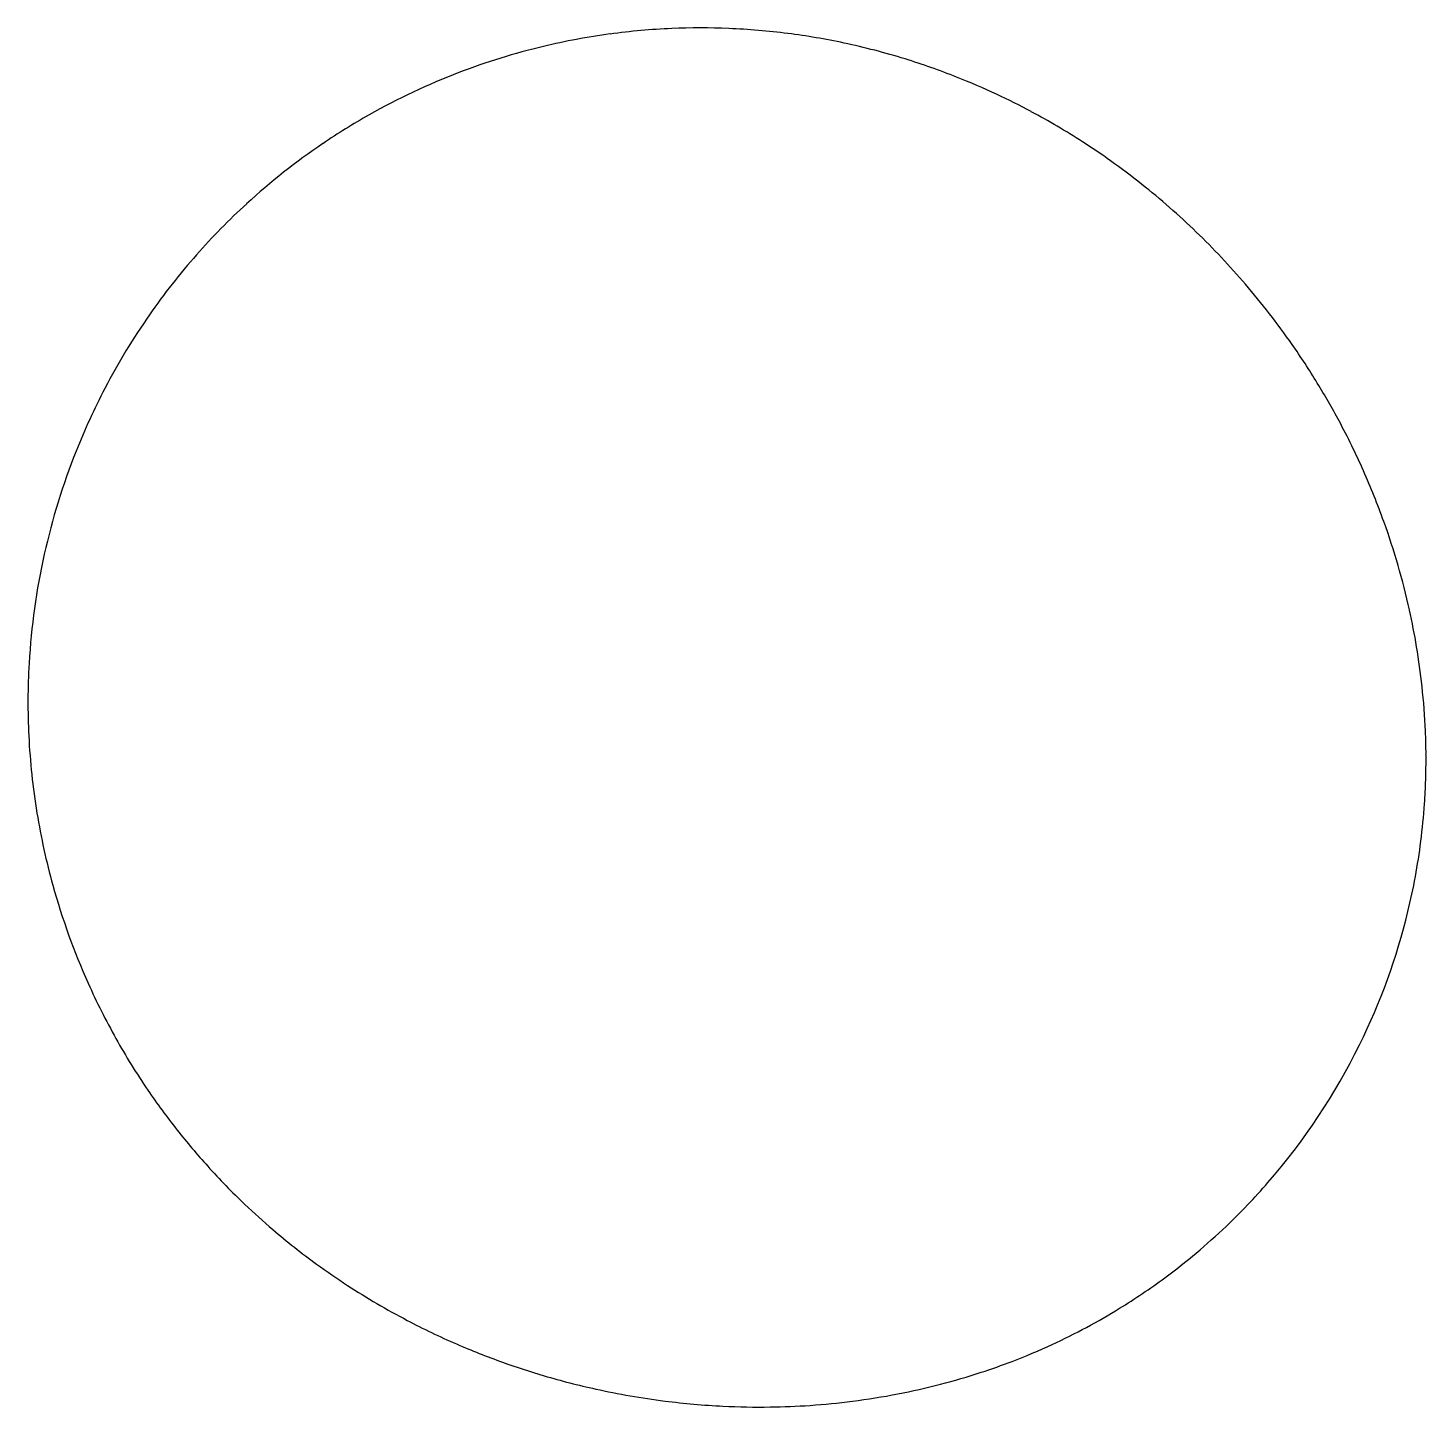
# Model space of a CAD drawing. Header units: metres. Extents: x -288 to 246, y -247 to 279.
import ezdxf

# ---------------------------------------------------------------- set-up
doc = ezdxf.new("R2010")
doc.units = ezdxf.units.M

msp = doc.modelspace()

# ---------------------------------------------------------------- linework, layer by layer
for centre, radius, start, end in [((-31, 20.47), 258.81, 452.4304, 457.6528), ((-30.93, 18.74), 260.55, 447.6485, 452.4293), ((-31.01, 16.96), 262.33, 442.6967, 447.6471), ((-31.47, 23.1), 256.14, 463.4209, 470.9741), ((-31.2, 21.97), 257.3, 457.6532, 463.4215), ((-31.3, 14.67), 264.64, 437.9899, 442.6969), ((-31.81, 12.25), 267.11, 432.8315, 437.991), ((-32.94, 8.61), 270.92, 428.4289, 432.8311), ((-31.8, 23.98), 255.19, 470.9744, 479.4903), ((-33.22, 7.81), 271.76, 424.9243, 428.435), ((-34.91, 4.11), 275.84, 421.8588, 424.9334), ((-31.82, 24.06), 255.11, 479.4964, 484.1713), ((-36.12, 1.96), 278.3, 417.181, 421.8472), ((-31.84, 24.13), 255.05, 484.1766, 492.4896), ((-37.09, 0.39), 280.15, 414.5384, 417.1873), ((-37.93, -0.9), 281.68, 411.541, 414.5518), ((-40.83, -4.61), 286.39, 405.9955, 411.5478), ((-31.44, 23.7), 255.64, 492.4889, 498.6056), ((-43.32, -7.2), 289.99, 400.6056, 405.9978), ((-31.06, 23.37), 256.14, 498.6066, 505.1251), ((-45.28, -8.86), 292.55, 394.8964, 400.6036), ((-30.43, 22.97), 256.88, 505.1322, 512.4572), ((-46.07, -9.45), 293.54, 391.4707, 394.9015), ((-29.22, 22.33), 258.25, 512.4554, 518.3049), ((-44.09, -8.23), 291.21, 388.1926, 391.4689), ((-40.5, -6.29), 287.14, 383.9452, 388.1909), ((-28.5, 22.03), 259.03, 518.3031, 527.4089), ((-37.51, -4.95), 283.85, 379.742, 383.9435), ((-35.31, -4.17), 281.53, 376.165, 379.7423), ((-28.34, 22), 259.2, 527.4101, 536.7147), ((-30.05, -2.64), 276.05, 372.5165, 376.1648), ((-24.35, -1.38), 270.2, 369.4772, 372.5178), ((-20.19, -0.69), 265.98, 366.19, 369.4781), ((-27.39, 21.95), 260.15, 536.7152, 542.8276), ((-16.54, -0.26), 262.31, 362.4435, 366.1817), ((-1.8, 0.44), 247.56, 360.3948, 362.4288), ((-26.1, 22.01), 261.45, 542.8284, 549.3161), ((-10.58, 0.3), 256.33, 359.934, 360.4126), ((-27.24, 0.29), 273, 718.3493, 719.9385), ((15.11, -0.92), 230.63, 716.0483, 718.3466), ((-24.91, 22.2), 262.65, 549.3148, 555.47), ((-3.18, 0.34), 248.96, 712.7492, 716.0492), ((-0.06, 0.01), 245.82, 706.3737, 712.7346), ((-24.08, 22.44), 263.51, 555.4712, 564.1208), ((0, 0), 245.77, 693.7559, 706.3728), ((-23.26, 22.82), 264.41, 564.124, 569.2359), ((-21.51, 23.8), 266.42, 569.2354, 574.2092), ((0.01, -0.01), 245.75, 678.9817, 693.7563), ((-20.96, 24.19), 267.09, 574.2119, 578.2802), ((-19.53, 25.27), 268.88, 578.2719, 582.116), ((-18.03, 26.69), 270.95, 582.127, 586.4308), ((0.1, -0.09), 245.64, 673.5882, 678.9828), ((-17.05, 27.85), 272.47, 586.4482, 589.4635), ((-16.48, 28.59), 273.4, 589.4742, 593.9333), ((0, 0), 245.77, 666.4731, 673.5902), ((-15.11, 30.42), 275.69, 593.9267, 596.9068), ((-12.74, 34.12), 280.07, 596.9144, 602.3081), ((0.14, -0.19), 245.53, 661.617, 666.4743), ((0.03, -0.06), 245.7, 654.8259, 661.6214), ((-11, 37.46), 283.85, 602.3102, 606.5117), ((-9.4, 41.15), 287.86, 606.5126, 610.2873), ((0.43, -1), 244.68, 650.934, 654.8333), ((-8.31, 44.27), 291.18, 610.2917, 613.5684), ((-5.19, 14.41), 261.09, 644.584, 648.1368), ((-3.5, 9.26), 255.66, 648.1363, 650.9352), ((-7.84, 45.89), 292.86, 613.5707, 617.5525), ((-6.19, 18.25), 265.05, 640.9853, 644.5849), ((-7.78, 45.99), 292.97, 617.5455, 622.7923), ((-8.09, 43.45), 290.41, 622.7903, 627.1707), ((-7.86, 28.72), 275.66, 633.8925, 637.2574), ((-7.14, 23.06), 269.95, 637.2578, 640.9885), ((-8.29, 39.42), 286.38, 627.1694, 630.7786), ((-8.21, 33.97), 280.93, 630.7778, 633.891)]:
    msp.add_arc(centre, radius, start, end)

doc.saveas('drawing.dxf')
